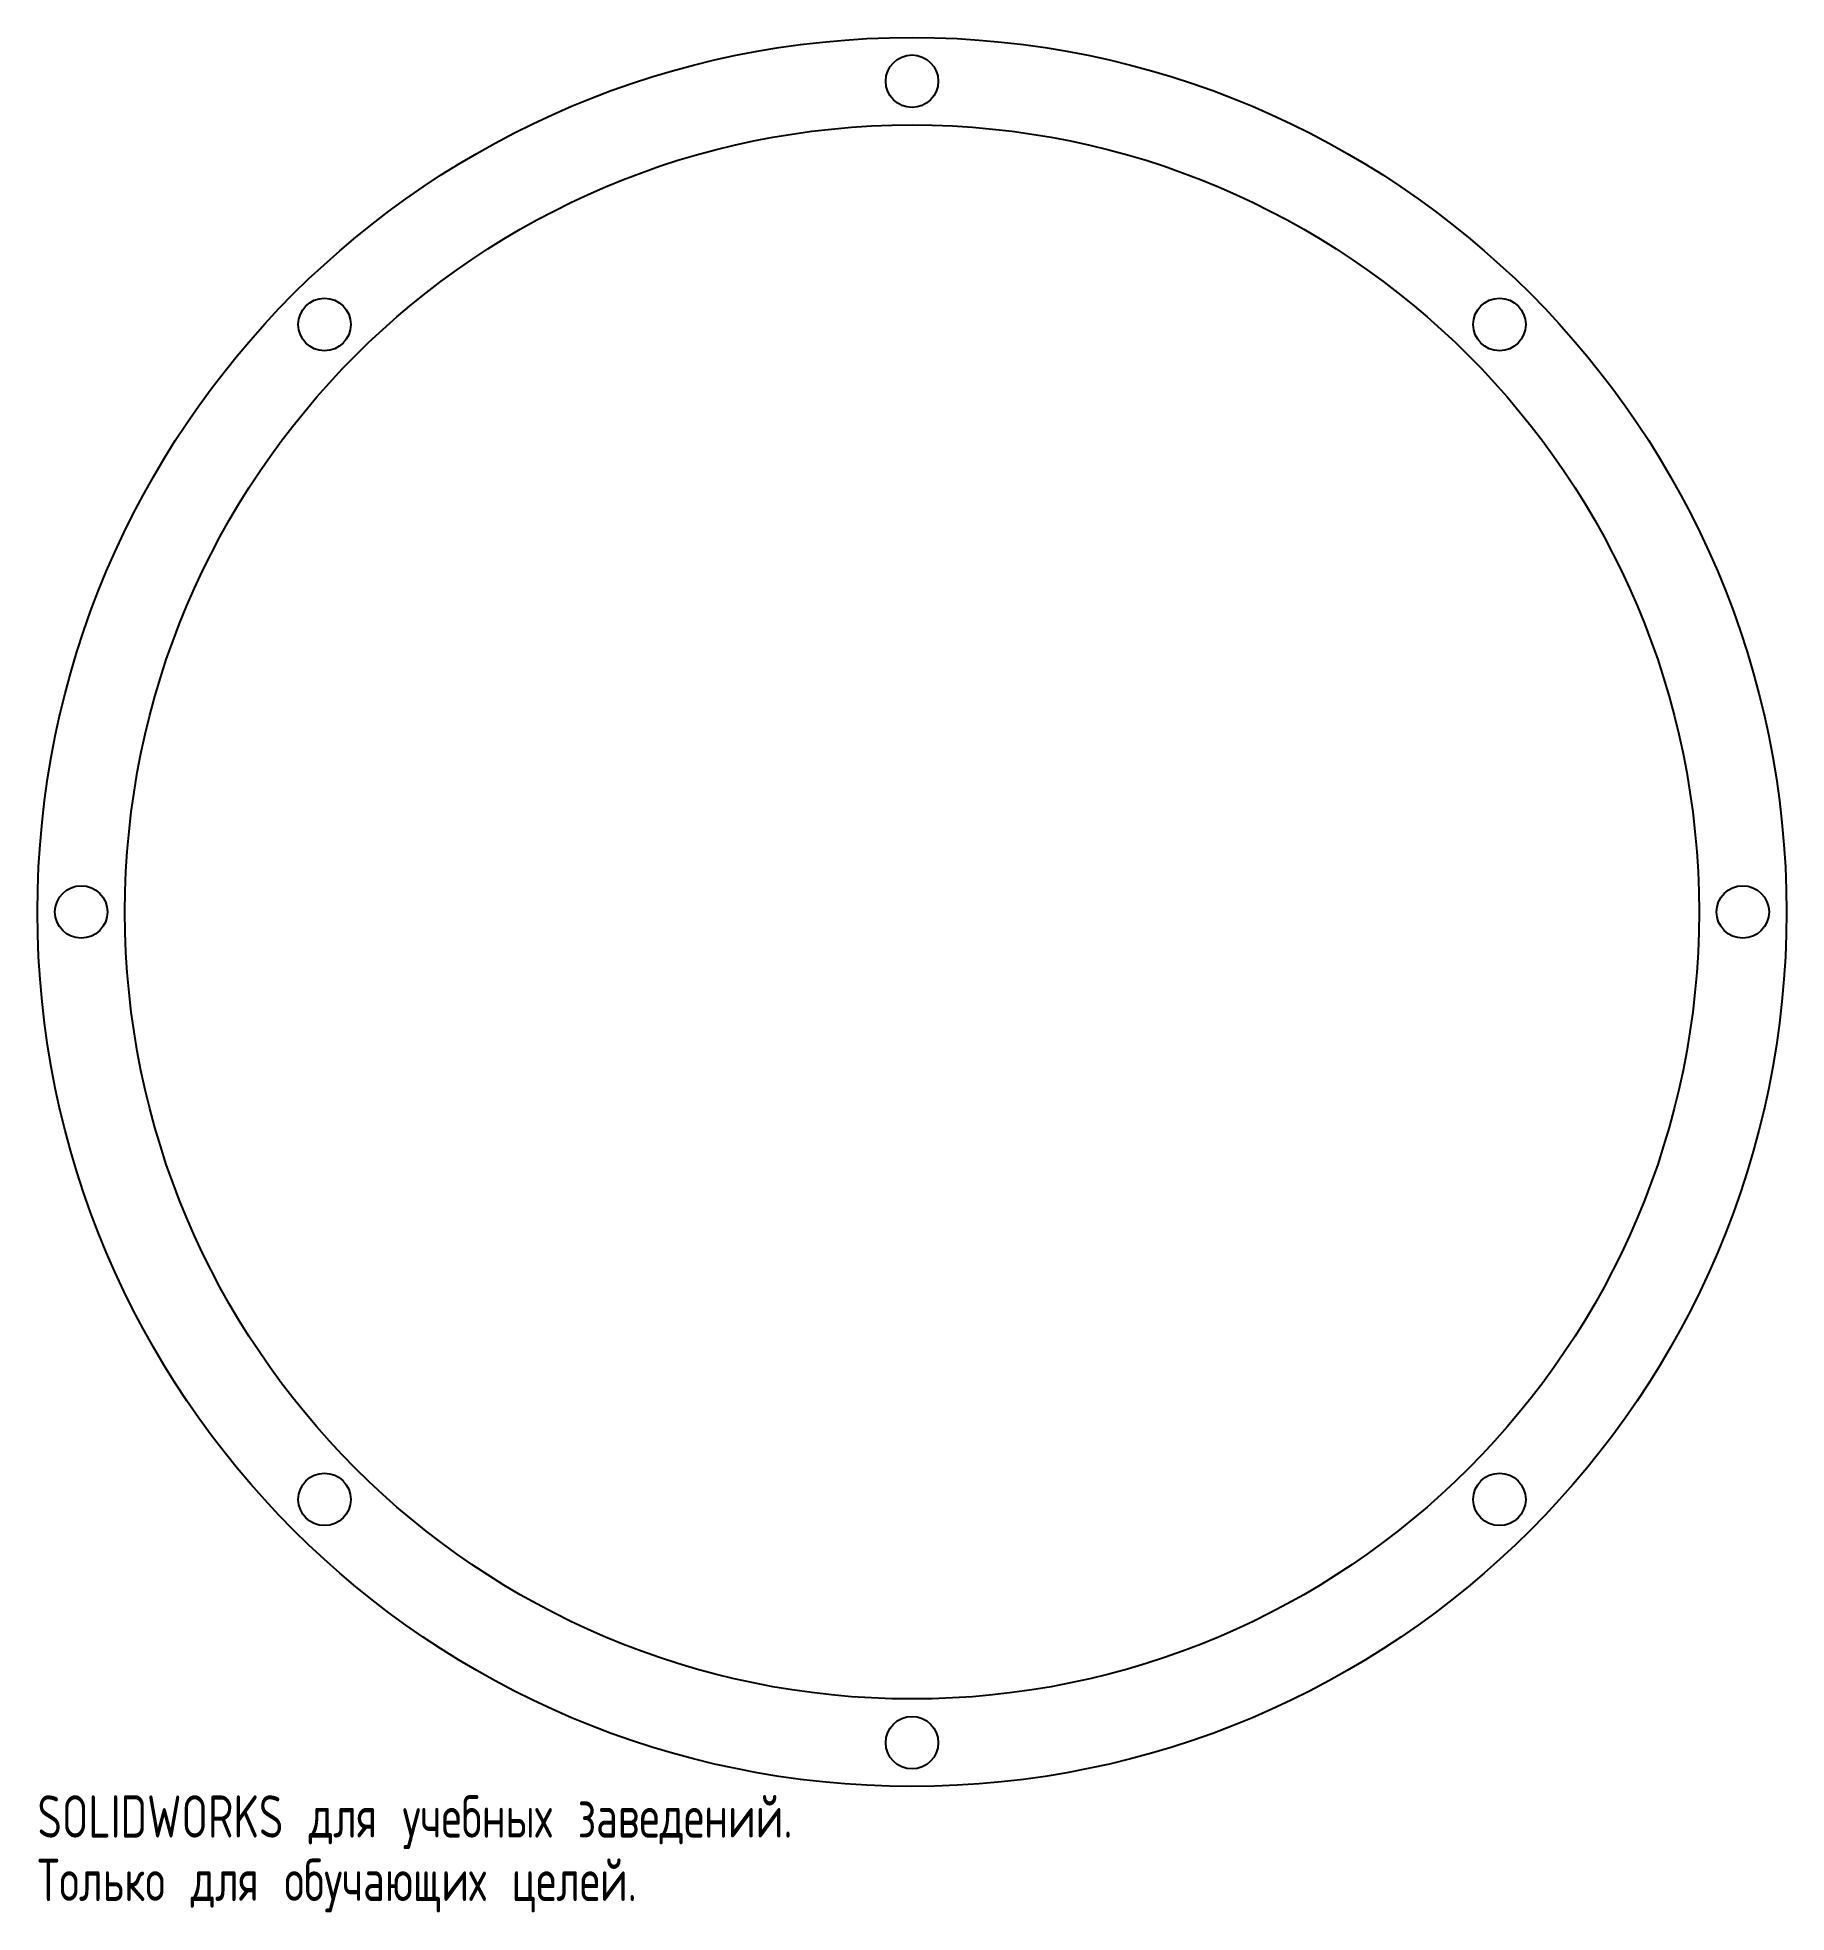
# Model space of a CAD drawing. Header units: millimetres. Extents: x -100 to 100, y -114 to 100.
import ezdxf

# ---------------------------------------------------------------- set-up
doc = ezdxf.new("R2010")
doc.units = ezdxf.units.MM
doc.styles.add('SLDTEXTSTYLE0', font='TXT', dxfattribs={"width": 0.7, "bigfont": 'bigfont'})

msp = doc.modelspace()

# ---------------------------------------------------------------- linework, layer by layer
at = {"color": 7, "linetype": 'Continuous', "lineweight": 25}
for centre, radius in [((0, 0), 100), ((0, 95), 3), ((0, 0), 90), ((-67.18, 67.18), 3), ((67.18, 67.18), 3), ((-95, 0), 3), ((95, 0), 3), ((-67.18, -67.18), 3), ((67.18, -67.18), 3), ((0, -95), 3)]:
    msp.add_circle(centre, radius, dxfattribs=at)

# ---------------------------------------------------------------- texts
at = {"color": 7, "linetype": 'Continuous', "char_height": 4.8336, "attachment_point": 1, "style": 'SLDTEXTSTYLE0'}
for s, insert in [('SOLIDWORKS для учебных заведений.', (-100, -101.02)), ('Только для обучающих целей.', (-100, -108.27))]:
    msp.add_mtext(s, dxfattribs=dict(at, insert=insert))

doc.saveas('drawing.dxf')
